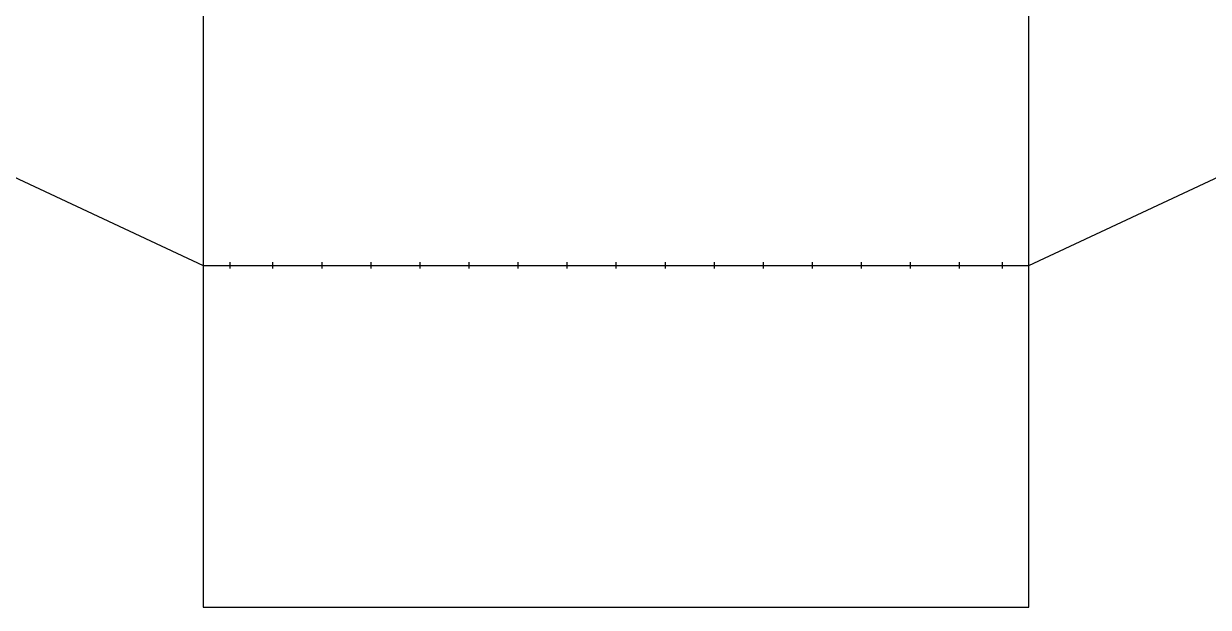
# Model space of a CAD drawing. Header units: millimetres. Extents: x 0 to 945, y 0 to 371.
# Drawn here: x 327.9 to 617.7, y 0 to 142.7 of the extents above; entities that cross this region are included whole.
import ezdxf

# ---------------------------------------------------------------- set-up
doc = ezdxf.new("R2010")
doc.units = ezdxf.units.MM
doc.layers.add('CREASE', color=5, linetype='CONTINUOUS')
doc.layers.add('CUT', color=1, linetype='CONTINUOUS')

msp = doc.modelspace()

# ---------------------------------------------------------------- linework, layer by layer
at = {"layer": 'CREASE'}
for p, q in [((371.7724, 299.5002), (371.7724, 83.6027)), ((573.7793, 83.6027), (573.7793, 299.5002)), ((378.2727, 84.3523), (378.2727, 83.6027)), ((388.7735, 84.3523), (388.7735, 83.6027)), ((400.7732, 84.3523), (400.7732, 83.6027)), ((412.7733, 84.3523), (412.7733, 83.6027)), ((424.7748, 84.3523), (424.7748, 83.6027)), ((436.7745, 84.3523), (436.7745, 83.6027)), ((448.7746, 84.3523), (448.7746, 83.6027)), ((460.7757, 84.3523), (460.7757, 83.6027)), ((472.7758, 84.3523), (472.7758, 83.6027)), ((484.7759, 84.3523), (484.7759, 83.6027)), ((496.7771, 84.3523), (496.7771, 83.6027)), ((508.7772, 84.3523), (508.7772, 83.6027)), ((520.7769, 84.3523), (520.7769, 83.6027)), ((532.777, 84.3523), (532.777, 83.6027)), ((544.7785, 84.3523), (544.7785, 83.6027)), ((556.7782, 84.3523), (556.7782, 83.6027)), ((567.279, 84.3523), (567.279, 83.6027)), ((371.7724, 83.6027), (378.2727, 83.6027)), ((378.2727, 83.6027), (388.7735, 83.6027)), ((378.2727, 83.6027), (378.2727, 82.853)), ((388.7735, 83.6027), (400.7732, 83.6027)), ((388.7735, 83.6027), (388.7735, 82.853)), ((400.7732, 83.6027), (412.7733, 83.6027)), ((400.7732, 83.6027), (400.7732, 82.853)), ((412.7733, 83.6027), (424.7748, 83.6027)), ((412.7733, 83.6027), (412.7733, 82.853)), ((424.7748, 83.6027), (436.7745, 83.6027)), ((424.7748, 83.6027), (424.7748, 82.853)), ((436.7745, 83.6027), (448.7746, 83.6027)), ((436.7745, 83.6027), (436.7745, 82.853)), ((448.7746, 83.6027), (460.7757, 83.6027)), ((448.7746, 83.6027), (448.7746, 82.853)), ((460.7757, 83.6027), (472.7758, 83.6027)), ((460.7757, 83.6027), (460.7757, 82.853)), ((472.7758, 83.6027), (484.7759, 83.6027)), ((472.7758, 83.6027), (472.7758, 82.853)), ((484.7759, 83.6027), (496.7771, 83.6027)), ((484.7759, 83.6027), (484.7759, 82.853)), ((496.7771, 83.6027), (508.7772, 83.6027)), ((496.7771, 83.6027), (496.7771, 82.853)), ((508.7772, 83.6027), (520.7769, 83.6027)), ((508.7772, 83.6027), (508.7772, 82.853)), ((520.7769, 83.6027), (532.777, 83.6027)), ((520.7769, 83.6027), (520.7769, 82.853)), ((532.777, 83.6027), (544.7785, 83.6027)), ((532.777, 83.6027), (532.777, 82.853)), ((544.7785, 83.6027), (556.7782, 83.6027)), ((544.7785, 83.6027), (544.7785, 82.853)), ((556.7782, 83.6027), (567.279, 83.6027)), ((556.7782, 83.6027), (556.7782, 82.853)), ((567.279, 83.6027), (573.7793, 83.6027)), ((567.279, 83.6027), (567.279, 82.853))]:
    msp.add_line(p, q, dxfattribs=at)
at = {"layer": 'CUT'}
for p, q in [((245.1474, 142.645), (371.7724, 83.6027)), ((573.7793, 83.6027), (700.4029, 142.645)), ((371.7724, 83.6027), (371.7724, 0)), ((573.7793, 0), (573.7793, 83.6027)), ((371.7724, 0), (573.7793, 0))]:
    msp.add_line(p, q, dxfattribs=at)

doc.saveas('drawing.dxf')
